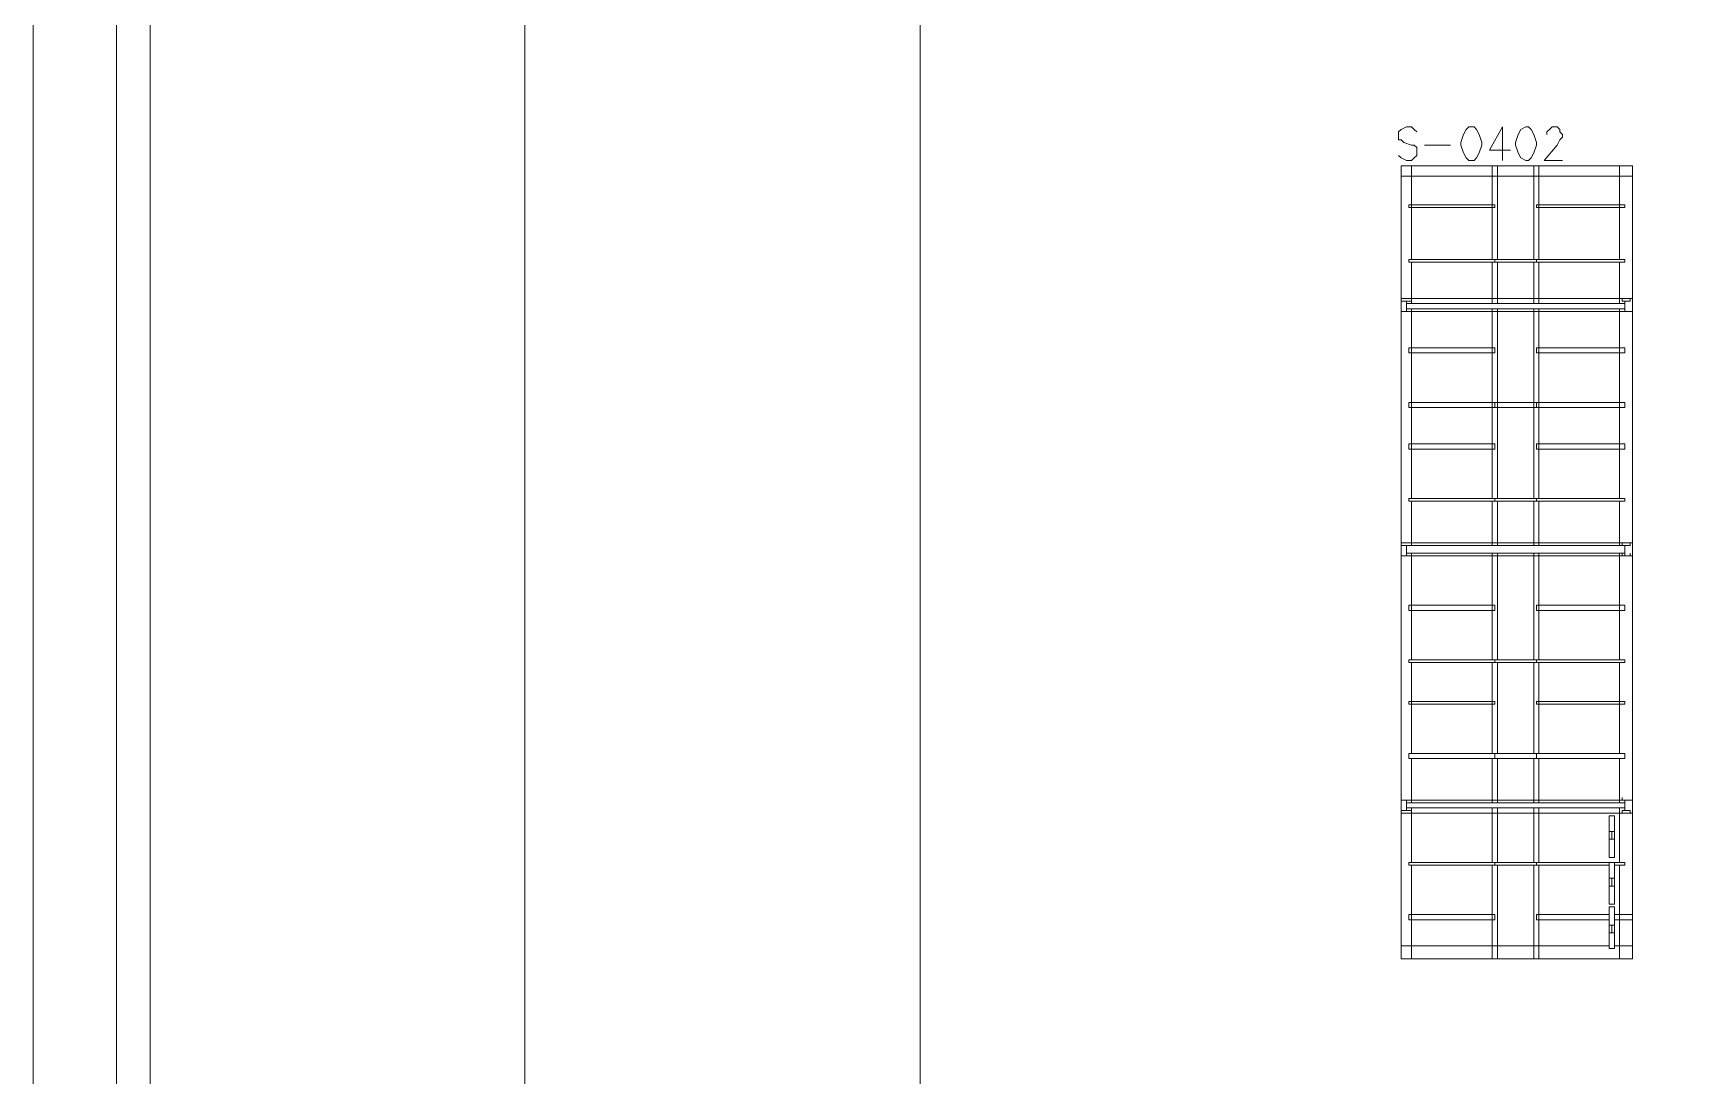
# Model space of a CAD drawing. Header units: inches. Extents: x -1128 to 651, y 96 to 845.
# Drawn here: x -225.59 to -206.63, y 778.99 to 790.92 of the extents above; entities that cross this region are included whole.
import ezdxf

# ---------------------------------------------------------------- set-up
doc = ezdxf.new("R2010")
doc.units = ezdxf.units.IN
doc.header["$MEASUREMENT"] = 0
doc.layers.add('Layer 1', color=7, linetype='Continuous')

msp = doc.modelspace()

# ---------------------------------------------------------------- linework, layer by layer
at = {"layer": 'Layer 1', "color": 0, "lineweight": 5}
for points in [[(-225.594, 739.708), (-184.14, 739.708), (-184.14, 815.301), (-225.594, 815.301), (-225.594, 739.708)], [(-224.642, 740.66), (-185.092, 740.66), (-185.092, 814.349), (-224.642, 814.349), (-224.642, 740.66)], [(-224.642, 806.231), (-224.642, 775.274)], [(-215.453, 802.008), (-215.453, 744.318)], [(-224.256, 775.274), (-224.256, 800.729)], [(-219.974, 800.729), (-219.974, 775.274)], [(-209.774, 789.786), (-209.803, 789.816), (-209.833, 789.846), (-209.892, 789.846), (-209.952, 789.816), (-209.982, 789.786), (-209.982, 789.697), (-209.952, 789.697), (-209.922, 789.667), (-209.833, 789.637), (-209.803, 789.637), (-209.774, 789.608), (-209.774, 789.519), (-209.803, 789.489), (-209.833, 789.459), (-209.892, 789.459), (-209.952, 789.489), (-209.982, 789.519)], [(-209.179, 789.846), (-209.208, 789.816), (-209.238, 789.757), (-209.268, 789.667), (-209.268, 789.637), (-209.238, 789.548), (-209.208, 789.489), (-209.179, 789.459), (-209.119, 789.459), (-209.09, 789.489), (-209.06, 789.548), (-209.03, 789.637), (-209.03, 789.667), (-209.06, 789.757), (-209.09, 789.816), (-209.119, 789.846), (-209.179, 789.846)], [(-208.792, 789.846), (-208.941, 789.578), (-208.703, 789.578)], [(-208.792, 789.846), (-208.792, 789.459)], [(-208.525, 789.846), (-208.584, 789.816), (-208.614, 789.757), (-208.644, 789.667), (-208.644, 789.637), (-208.614, 789.548), (-208.584, 789.489), (-208.525, 789.459), (-208.495, 789.459), (-208.465, 789.489), (-208.435, 789.548), (-208.406, 789.637), (-208.406, 789.667), (-208.435, 789.757), (-208.465, 789.816), (-208.495, 789.846), (-208.525, 789.846)], [(-208.287, 789.757), (-208.287, 789.786), (-208.257, 789.816), (-208.227, 789.846), (-208.168, 789.846), (-208.138, 789.816), (-208.138, 789.786), (-208.108, 789.757), (-208.108, 789.727), (-208.138, 789.697), (-208.168, 789.637), (-208.316, 789.459), (-208.108, 789.459)], [(-209.684, 789.637), (-209.387, 789.637)], [(-209.833, 789.4), (-209.952, 789.4), (-209.952, 780.33), (-209.833, 780.33), (-209.833, 781.4)], [(-209.952, 789.281), (-209.952, 789.4), (-207.305, 789.4), (-207.305, 789.281), (-209.952, 789.281)], [(-209.833, 788.329), (-209.833, 789.4)], [(-208.911, 789.4), (-208.911, 788.329)], [(-208.911, 789.4), (-208.852, 789.4), (-208.852, 788.329)], [(-208.435, 789.4), (-208.435, 788.329)], [(-208.435, 789.4), (-208.376, 789.4), (-208.376, 788.329)], [(-207.305, 789.4), (-207.305, 780.33), (-207.454, 780.33)], [(-207.454, 789.4), (-207.305, 789.4)], [(-207.454, 789.4), (-207.454, 788.329)], [(-224.642, 789.132), (-224.642, 789.073)], [(-224.642, 789.013), (-224.642, 788.716)], [(-208.882, 788.954), (-208.882, 788.924), (-209.863, 788.924)], [(-208.882, 788.954), (-209.863, 788.954), (-209.863, 788.924)], [(-208.406, 788.954), (-207.395, 788.954), (-207.395, 788.924), (-208.406, 788.924), (-208.406, 788.954)], [(-224.642, 788.656), (-224.642, 788.597)], [(-224.642, 788.537), (-224.642, 788.478)], [(-224.642, 788.418), (-224.642, 788.121)], [(-209.863, 788.329), (-209.863, 788.299), (-208.882, 788.299)], [(-209.863, 788.329), (-208.882, 788.329)], [(-209.833, 787.824), (-209.833, 788.299)], [(-208.911, 788.299), (-208.911, 787.824)], [(-208.882, 788.329), (-208.882, 788.299)], [(-208.882, 788.299), (-208.882, 788.329), (-208.406, 788.329)], [(-208.882, 788.299), (-208.406, 788.299)], [(-208.852, 788.299), (-208.852, 787.824)], [(-208.435, 788.299), (-208.435, 787.824)], [(-208.406, 788.329), (-208.406, 788.299), (-207.395, 788.299), (-207.395, 788.329), (-208.406, 788.329)], [(-208.406, 788.329), (-208.406, 788.299)], [(-208.376, 788.299), (-208.376, 787.824)], [(-207.454, 788.299), (-207.454, 787.824)], [(-224.642, 788.062), (-224.642, 788.002)], [(-224.642, 787.943), (-224.642, 787.883)], [(-224.642, 787.824), (-224.642, 787.526)], [(-209.952, 787.883), (-207.305, 787.883), (-207.305, 787.734)], [(-209.952, 787.883), (-209.952, 787.734), (-207.305, 787.734)], [(-209.952, 787.883), (-209.952, 787.853)], [(-209.833, 787.883), (-209.952, 787.883)], [(-209.952, 787.853), (-209.892, 787.853)], [(-209.892, 787.734), (-209.892, 787.853), (-209.833, 787.853)], [(-209.892, 787.853), (-209.892, 787.734)], [(-209.892, 787.764), (-209.892, 787.824)], [(-207.395, 787.764), (-207.395, 787.824), (-209.892, 787.824)], [(-209.833, 787.853), (-209.833, 787.883)], [(-207.424, 787.883), (-207.424, 787.853)], [(-207.335, 787.883), (-207.424, 787.883)], [(-207.424, 787.853), (-207.395, 787.853), (-207.395, 787.734)], [(-207.424, 787.734), (-207.395, 787.734), (-207.395, 787.853)], [(-207.395, 787.853), (-207.335, 787.853)], [(-207.335, 787.853), (-207.335, 787.883)], [(-209.952, 787.734), (-209.952, 787.764)], [(-209.892, 787.734), (-209.952, 787.734)], [(-209.833, 787.734), (-209.952, 787.734)], [(-209.892, 787.764), (-207.395, 787.764)], [(-209.833, 787.734), (-209.892, 787.734)], [(-209.833, 785.593), (-209.833, 787.764)], [(-208.911, 787.764), (-208.911, 785.593)], [(-208.852, 787.764), (-208.852, 785.593)], [(-208.435, 787.764), (-208.435, 785.593)], [(-208.376, 787.764), (-208.376, 785.593)], [(-207.454, 787.764), (-207.454, 785.593)], [(-207.424, 787.734), (-207.335, 787.734)], [(-207.395, 787.734), (-207.335, 787.734)], [(-224.642, 787.467), (-224.642, 787.407)], [(-224.642, 787.348), (-224.642, 787.288)], [(-209.863, 787.259), (-209.863, 787.318), (-208.882, 787.318), (-208.882, 787.259), (-209.863, 787.259)], [(-208.406, 787.318), (-208.406, 787.259), (-207.395, 787.259)], [(-208.406, 787.318), (-207.395, 787.318), (-207.395, 787.259)], [(-224.642, 787.229), (-224.642, 786.931)], [(-224.642, 786.872), (-224.642, 786.813)], [(-224.642, 786.753), (-224.642, 786.694)], [(-208.882, 786.694), (-209.863, 786.694), (-209.863, 786.634)], [(-208.882, 786.694), (-208.882, 786.634), (-209.863, 786.634)], [(-208.882, 786.694), (-208.406, 786.694), (-208.406, 786.634), (-208.882, 786.634), (-208.882, 786.694)], [(-208.406, 786.634), (-207.395, 786.634), (-207.395, 786.694), (-208.406, 786.694), (-208.406, 786.634)], [(-224.642, 786.634), (-224.642, 786.337)], [(-224.642, 786.277), (-224.642, 786.218)], [(-224.642, 786.158), (-224.642, 786.099)], [(-209.863, 786.158), (-209.863, 786.218), (-208.882, 786.218)], [(-209.863, 786.158), (-208.882, 786.158), (-208.882, 786.218)], [(-208.406, 786.218), (-207.395, 786.218), (-207.395, 786.158), (-208.406, 786.158), (-208.406, 786.218)], [(-224.642, 786.039), (-224.642, 785.742)], [(-224.642, 785.682), (-224.642, 785.623)], [(-224.642, 785.564), (-224.642, 785.504)], [(-209.863, 785.564), (-208.882, 785.564), (-208.882, 785.593)], [(-209.863, 785.564), (-209.863, 785.593), (-208.882, 785.593)], [(-209.833, 785.058), (-209.833, 785.564)], [(-208.911, 785.564), (-208.911, 785.058)], [(-208.406, 785.593), (-208.882, 785.593), (-208.882, 785.564)], [(-208.406, 785.593), (-208.406, 785.564), (-208.882, 785.564)], [(-208.852, 785.564), (-208.852, 785.058)], [(-208.435, 785.564), (-208.435, 785.058)], [(-208.406, 785.593), (-208.406, 785.564), (-207.395, 785.564), (-207.395, 785.593), (-208.406, 785.593)], [(-208.376, 785.564), (-208.376, 785.058)], [(-207.454, 785.564), (-207.454, 785.058)], [(-224.642, 785.445), (-224.642, 785.147)], [(-224.642, 785.088), (-224.642, 785.058)], [(-224.642, 784.999), (-224.642, 784.939)], [(-209.952, 785.088), (-209.952, 785.058), (-209.892, 785.058)], [(-209.833, 785.088), (-209.952, 785.088)], [(-209.952, 785.088), (-209.952, 784.939), (-207.305, 784.939), (-207.305, 785.088), (-209.952, 785.088)], [(-209.892, 785.058), (-209.833, 785.058)], [(-209.892, 785.058), (-209.892, 784.939)], [(-209.892, 784.939), (-209.892, 785.058)], [(-209.892, 784.969), (-209.892, 785.058)], [(-207.395, 784.969), (-207.395, 785.058), (-209.892, 785.058)], [(-209.833, 785.058), (-209.833, 785.088)], [(-207.335, 785.058), (-207.335, 785.088), (-207.424, 785.088)], [(-207.424, 785.088), (-207.424, 785.058)], [(-207.335, 785.058), (-207.424, 785.058)], [(-224.642, 784.879), (-224.642, 784.582)], [(-209.952, 784.939), (-209.952, 784.969)], [(-209.952, 784.939), (-209.833, 784.939)], [(-209.952, 784.939), (-209.833, 784.939)], [(-209.892, 784.969), (-207.395, 784.969)], [(-209.833, 784.939), (-209.833, 784.969)], [(-209.833, 783.75), (-209.833, 784.969)], [(-208.911, 784.969), (-208.911, 783.75)], [(-208.852, 784.969), (-208.852, 783.75)], [(-208.435, 784.969), (-208.435, 783.75)], [(-208.376, 784.969), (-208.376, 783.75)], [(-207.454, 784.969), (-207.454, 783.75)], [(-207.424, 784.939), (-207.424, 784.969)], [(-207.395, 784.939), (-207.424, 784.939), (-207.335, 784.939)], [(-207.335, 784.939), (-207.335, 784.969)], [(-224.642, 784.523), (-224.642, 784.463)], [(-224.642, 784.404), (-224.642, 784.344)], [(-224.642, 784.285), (-224.642, 783.987)], [(-208.882, 784.374), (-209.863, 784.374), (-209.863, 784.315)], [(-209.863, 784.315), (-208.882, 784.315)], [(-208.882, 784.374), (-208.882, 784.315)], [(-208.406, 784.315), (-207.395, 784.315), (-207.395, 784.374), (-208.406, 784.374), (-208.406, 784.315)], [(-224.642, 783.928), (-224.642, 783.869)], [(-224.642, 783.809), (-224.642, 783.75)], [(-224.642, 783.69), (-224.642, 783.393)], [(-208.882, 783.75), (-209.863, 783.75), (-209.863, 783.72)], [(-209.863, 783.72), (-208.882, 783.72)], [(-209.833, 782.679), (-209.833, 783.72)], [(-208.911, 783.72), (-208.911, 782.679)], [(-208.882, 783.75), (-208.882, 783.72)], [(-208.406, 783.72), (-208.406, 783.75), (-208.882, 783.75)], [(-208.406, 783.72), (-208.882, 783.72), (-208.882, 783.75)], [(-208.852, 783.72), (-208.852, 782.679)], [(-208.435, 783.72), (-208.435, 782.679)], [(-208.406, 783.72), (-208.406, 783.75), (-207.395, 783.75)], [(-208.406, 783.72), (-207.395, 783.72), (-207.395, 783.75)], [(-208.376, 783.72), (-208.376, 782.679)], [(-207.454, 783.72), (-207.454, 782.679)], [(-224.642, 783.333), (-224.642, 783.274)], [(-208.882, 783.274), (-209.863, 783.274), (-209.863, 783.244)], [(-208.882, 783.274), (-208.882, 783.244)], [(-207.395, 783.244), (-207.395, 783.274), (-208.406, 783.274), (-208.406, 783.244), (-207.395, 783.244)], [(-224.642, 783.214), (-224.642, 783.155)], [(-224.642, 783.095), (-224.642, 782.798)], [(-209.863, 783.244), (-208.882, 783.244)], [(-209.863, 782.62), (-209.863, 782.679), (-208.882, 782.679)], [(-209.863, 782.62), (-208.882, 782.62), (-208.882, 782.679)], [(-209.833, 782.114), (-209.833, 782.62)], [(-208.911, 782.62), (-208.911, 782.114)], [(-208.882, 782.62), (-208.406, 782.62), (-208.406, 782.679), (-208.882, 782.679), (-208.882, 782.62)], [(-208.852, 782.62), (-208.852, 782.114)], [(-208.435, 782.62), (-208.435, 782.114)], [(-208.406, 782.62), (-207.395, 782.62), (-207.395, 782.679)], [(-208.406, 782.62), (-208.406, 782.679), (-207.395, 782.679)], [(-208.376, 782.62), (-208.376, 782.114)], [(-207.454, 782.62), (-207.454, 782.114)], [(-209.952, 782.144), (-209.952, 782.173)], [(-209.952, 781.995), (-209.952, 782.144)], [(-207.305, 782.144), (-207.305, 781.995), (-209.952, 781.995)], [(-209.952, 782.144), (-207.305, 782.144)], [(-209.892, 782.144), (-209.833, 782.144), (-209.952, 782.144)], [(-209.892, 782.025), (-209.892, 782.144), (-209.952, 782.144)], [(-209.833, 782.025), (-209.892, 782.025), (-209.892, 782.144)], [(-209.833, 782.144), (-209.833, 782.173)], [(-207.424, 782.144), (-207.424, 782.173)], [(-207.424, 782.144), (-207.335, 782.144)], [(-207.395, 782.144), (-207.335, 782.144)], [(-209.952, 781.995), (-209.952, 782.025), (-209.892, 782.025)], [(-209.952, 781.995), (-209.833, 781.995)], [(-207.395, 782.055), (-209.892, 782.055), (-209.892, 782.114), (-207.395, 782.114), (-207.395, 782.055)], [(-209.833, 781.43), (-209.833, 782.055)], [(-209.833, 781.995), (-209.833, 782.025)], [(-208.911, 782.055), (-208.911, 781.43)], [(-208.852, 782.055), (-208.852, 781.43)], [(-208.435, 782.055), (-208.435, 781.43)], [(-208.376, 782.055), (-208.376, 781.43)], [(-207.573, 781.965), (-207.514, 781.965)], [(-207.573, 781.489), (-207.514, 781.489), (-207.514, 781.965)], [(-207.573, 781.965), (-207.573, 781.489)], [(-207.454, 782.055), (-207.454, 781.43)], [(-207.395, 782.025), (-207.424, 782.025)], [(-207.424, 782.025), (-207.424, 781.995)], [(-207.424, 781.995), (-207.335, 781.995)], [(-207.335, 782.025), (-207.395, 782.025)], [(-207.335, 781.995), (-207.335, 782.025)], [(-207.573, 781.787), (-207.573, 781.817)], [(-207.514, 781.787), (-207.573, 781.787)], [(-207.543, 781.698), (-207.543, 781.787), (-207.573, 781.787)], [(-207.514, 781.698), (-207.514, 781.787)], [(-207.573, 781.698), (-207.573, 781.727)], [(-207.514, 781.698), (-207.573, 781.698), (-207.543, 781.698)], [(-209.863, 781.4), (-209.863, 781.43)], [(-208.882, 781.43), (-208.882, 781.4), (-209.863, 781.4)], [(-209.863, 781.43), (-208.882, 781.43)], [(-208.911, 781.4), (-208.911, 780.33), (-208.852, 780.33)], [(-208.406, 781.4), (-208.882, 781.4), (-208.882, 781.43), (-208.406, 781.43), (-208.406, 781.4)], [(-208.852, 781.4), (-208.852, 780.33)], [(-208.435, 781.4), (-208.435, 780.33)], [(-207.573, 781.4), (-208.406, 781.4), (-208.406, 781.43), (-207.395, 781.43)], [(-208.376, 781.4), (-208.376, 780.33)], [(-207.573, 780.954), (-207.573, 781.43), (-207.514, 781.43)], [(-207.395, 781.43), (-207.395, 781.4), (-207.514, 781.4)], [(-207.514, 780.954), (-207.514, 781.43)], [(-207.454, 781.4), (-207.454, 780.33)], [(-224.642, 781.311), (-224.642, 781.014)], [(-207.573, 781.252), (-207.543, 781.252)], [(-207.514, 781.252), (-207.573, 781.252)], [(-207.543, 781.252), (-207.543, 781.162)], [(-207.514, 781.162), (-207.514, 781.252)], [(-207.514, 781.162), (-207.573, 781.162), (-207.543, 781.162)], [(-224.642, 780.954), (-224.642, 780.895)], [(-224.642, 780.835), (-224.642, 780.776)], [(-208.882, 780.776), (-209.863, 780.776), (-209.863, 780.835)], [(-208.882, 780.776), (-208.882, 780.835), (-209.863, 780.835)], [(-208.406, 780.835), (-208.406, 780.776), (-207.573, 780.776)], [(-208.406, 780.835), (-207.573, 780.835)], [(-207.514, 780.954), (-207.573, 780.954)], [(-207.514, 780.449), (-207.573, 780.449), (-207.573, 780.924), (-207.514, 780.924), (-207.514, 780.449)], [(-207.514, 780.776), (-207.305, 780.776), (-207.305, 780.835)], [(-207.514, 780.835), (-207.305, 780.835)], [(-224.642, 780.716), (-224.642, 780.419)], [(-207.573, 780.716), (-207.573, 780.746)], [(-207.573, 780.627), (-207.543, 780.627), (-207.543, 780.716)], [(-207.514, 780.627), (-207.514, 780.716), (-207.573, 780.716)], [(-207.573, 780.716), (-207.543, 780.716)], [(-207.573, 780.627), (-207.573, 780.657)], [(-207.573, 780.627), (-207.514, 780.627)], [(-207.305, 780.478), (-207.305, 780.33), (-209.952, 780.33), (-209.952, 780.478), (-207.573, 780.478)], [(-207.514, 780.478), (-207.305, 780.478)], [(-224.642, 780.36), (-224.642, 780.33)], [(-224.642, 780.27), (-224.642, 780.211)], [(-208.376, 780.33), (-208.435, 780.33)], [(-224.642, 780.151), (-224.642, 779.854)], [(-224.642, 779.794), (-224.642, 779.735)], [(-224.642, 779.675), (-224.642, 779.616)], [(-224.642, 779.557), (-224.642, 779.259)], [(-224.642, 779.2), (-224.642, 779.14)], [(-224.642, 779.081), (-224.642, 779.021)]]:
    msp.add_lwpolyline(points, dxfattribs=at)
at = {"layer": 'Layer 1', "color": 7, "lineweight": 5, "true_color": 0xffffff}
for points in [[(-224.642, 790.886), (-224.642, 790.827)], [(-224.642, 790.768), (-224.642, 790.47)], [(-224.642, 790.411), (-224.642, 790.351)], [(-224.642, 790.292), (-224.642, 790.232)], [(-224.642, 790.173), (-224.642, 789.875)], [(-224.642, 789.816), (-224.642, 789.786)], [(-224.642, 789.727), (-224.642, 789.667)], [(-224.642, 789.608), (-224.642, 789.311)], [(-224.642, 789.251), (-224.642, 789.191)], [(-224.642, 782.738), (-224.642, 782.679)], [(-224.642, 782.62), (-224.642, 782.56)], [(-224.642, 782.501), (-224.642, 782.203)], [(-224.642, 782.144), (-224.642, 782.084)], [(-224.642, 782.025), (-224.642, 781.965)], [(-224.642, 781.906), (-224.642, 781.609)], [(-224.642, 781.549), (-224.642, 781.489)], [(-224.642, 781.43), (-224.642, 781.371)]]:
    msp.add_lwpolyline(points, dxfattribs=at)
at = {"layer": 'Layer 1', "color": 0, "lineweight": 5}
for points in [[(-207.335, 784.939), (-207.335, 784.939), (-207.395, 784.939), (-207.395, 784.939), (-207.395, 784.939), (-207.395, 785.058), (-207.395, 785.058), (-207.395, 785.058), (-207.395, 784.939), (-207.395, 784.939)], [(-207.424, 782.144), (-207.424, 782.144), (-207.395, 782.144), (-207.395, 782.144), (-207.395, 782.144), (-207.395, 782.025), (-207.395, 782.025), (-207.395, 782.025), (-207.395, 782.144), (-207.395, 782.144)]]:
    msp.add_open_spline(points, degree=3, knots=[0, 0, 0, 0, 1, 1, 1, 2, 2, 2, 3, 3, 3, 3], dxfattribs=at)

doc.saveas('drawing.dxf')
